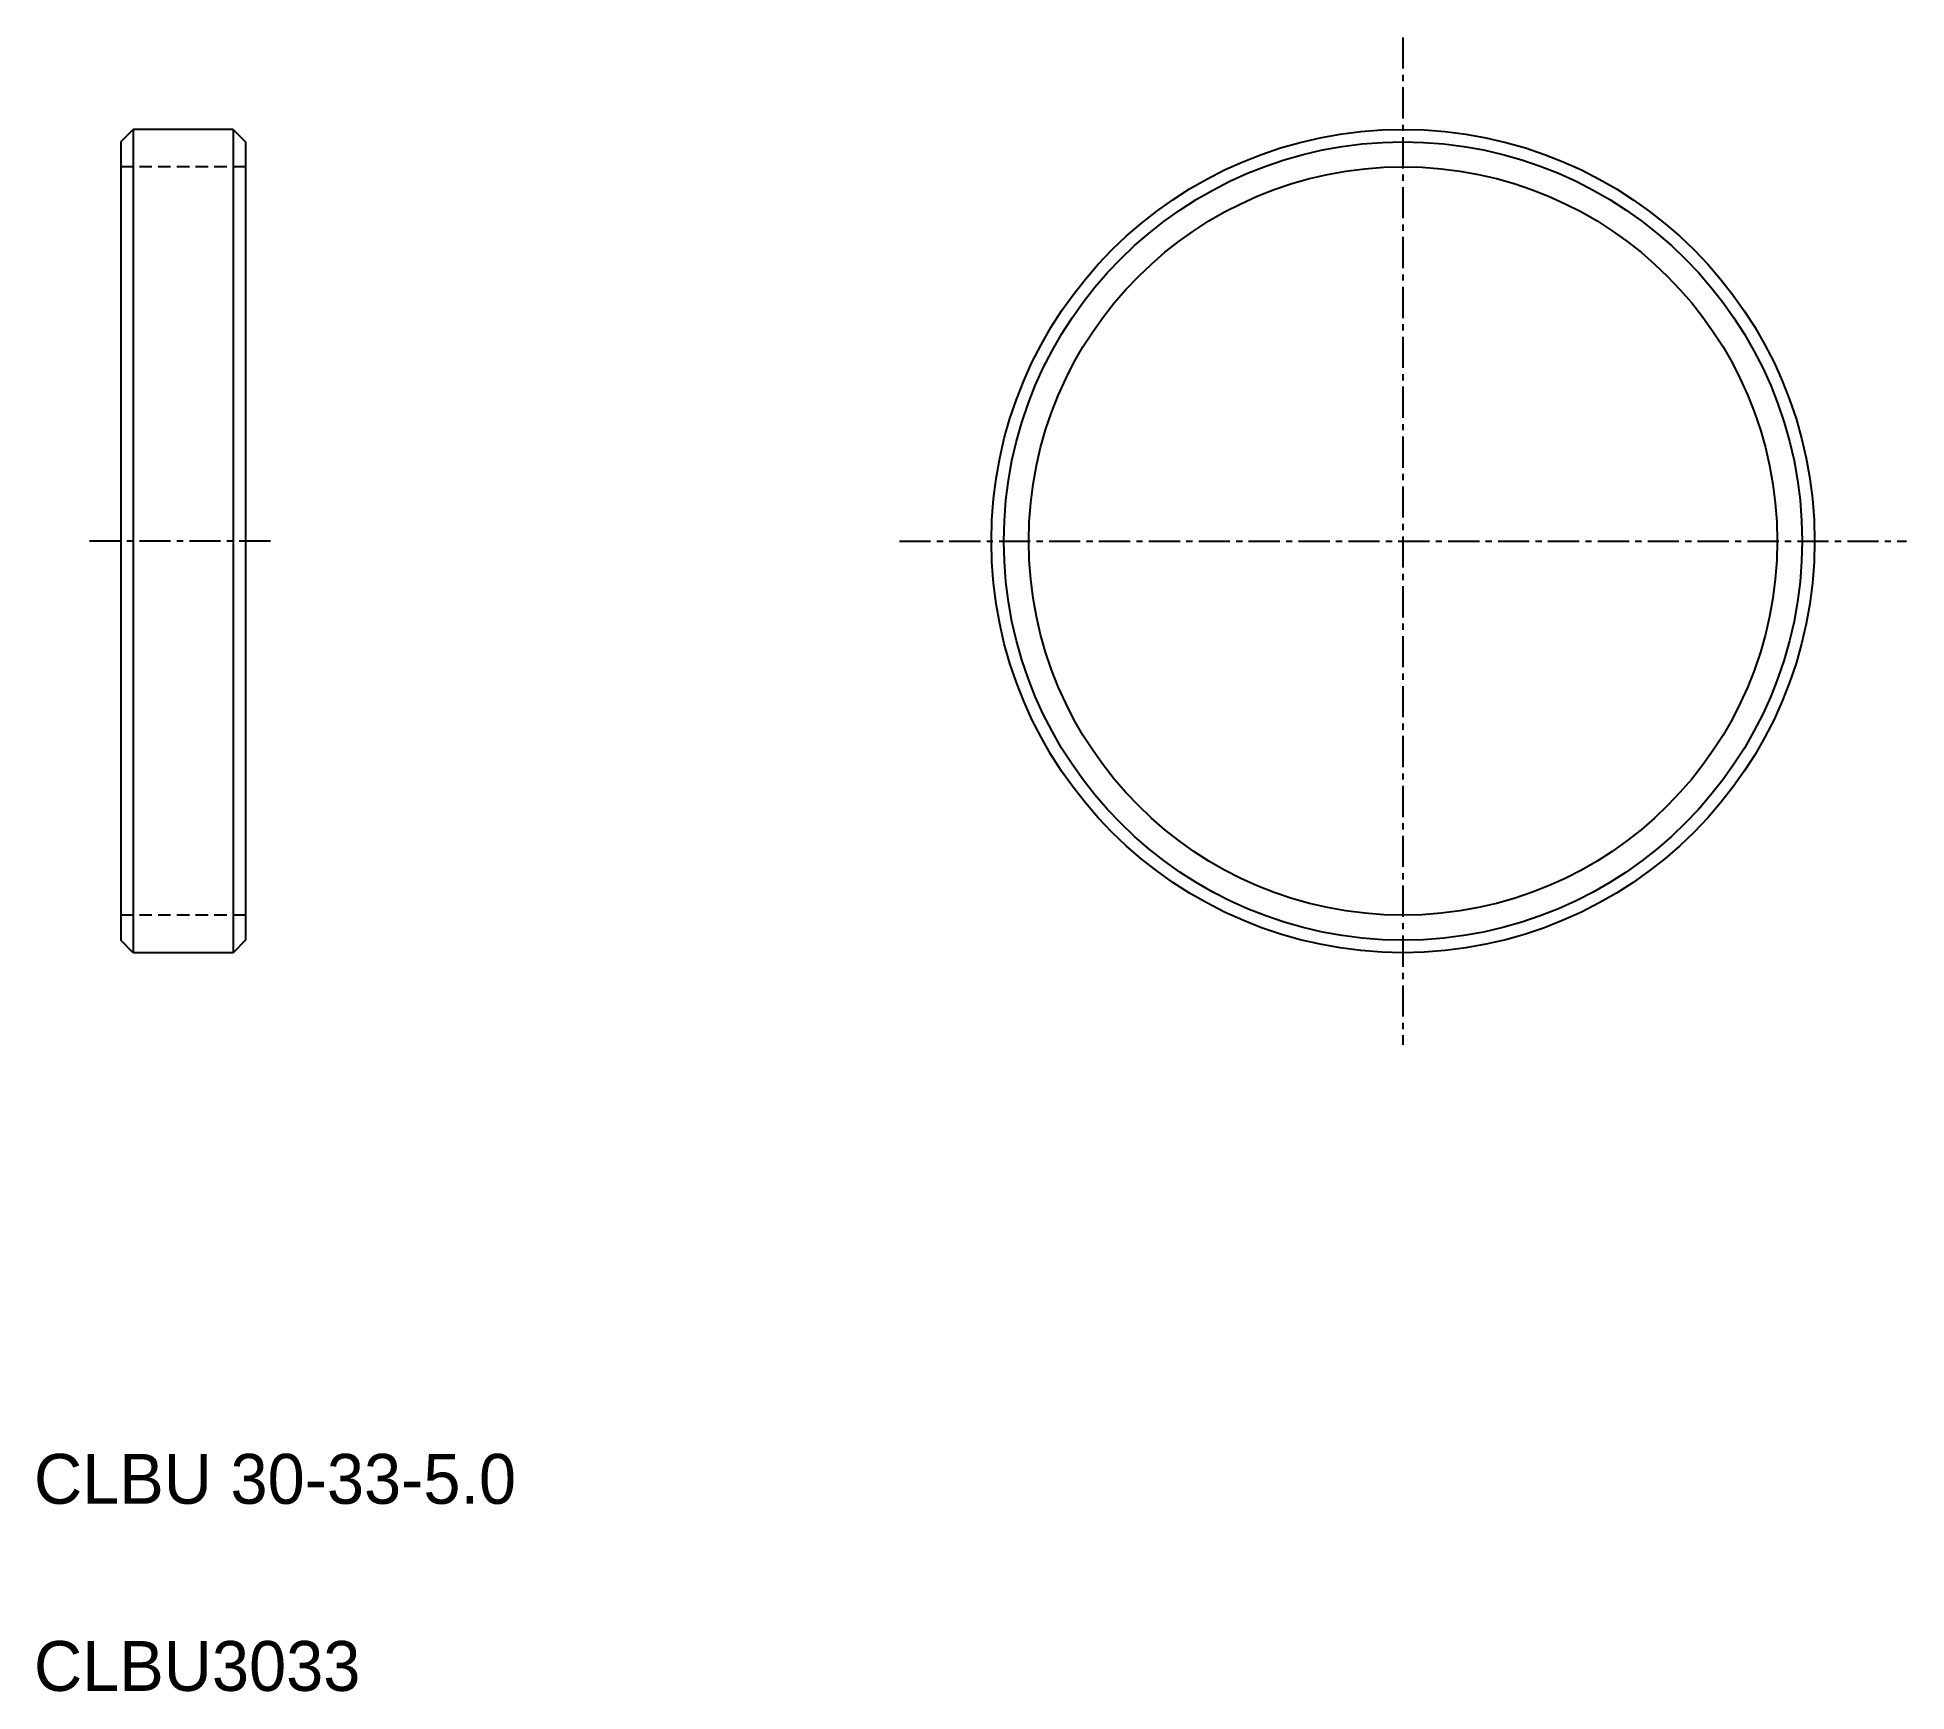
# Model space of a CAD drawing. Extents: x 159 to 234, y 83.6 to 149.9.
import ezdxf

# ---------------------------------------------------------------- set-up
doc = ezdxf.new("R2010")
doc.units = 0
doc.linetypes.add('CENTER', pattern=[2, 1.25, -0.25, 0.25, -0.25])
doc.linetypes.add('DASHED', pattern=[0.75, 0.5, -0.25])
doc.layers.get('0').update_dxf_attribs({"linetype": 'CONTINUOUS'})
doc.layers.add('CENTER', color=1, linetype='CENTER')

msp = doc.modelspace()

# ---------------------------------------------------------------- linework, layer by layer
at = {"color": 7, "linetype": 'CONTINUOUS'}
for p, q in [((162.387, 145.722), (162.887, 146.222)), ((162.887, 146.222), (162.887, 113.222)), ((166.887, 146.222), (162.887, 146.222)), ((164.887, 146.222), (164.887, 146.222)), ((165.887, 146.222), (165.887, 146.222)), ((166.887, 146.222), (166.887, 113.222)), ((166.887, 146.222), (167.387, 145.722)), ((162.387, 145.722), (162.387, 113.722)), ((167.387, 145.722), (167.387, 113.722)), ((162.887, 113.222), (162.387, 113.722)), ((166.887, 113.222), (162.887, 113.222)), ((167.387, 113.722), (166.887, 113.222))]:
    msp.add_line(p, q, dxfattribs=at)
at = {"color": 3, "linetype": 'DASHED'}
for p, q in [((167.387, 144.722), (162.387, 144.722)), ((167.387, 114.722), (162.387, 114.722))]:
    msp.add_line(p, q, dxfattribs=at)
at = {"color": 7, "linetype": 'CONTINUOUS'}
for radius in [16.5, 16, 15]:
    msp.add_circle((213.786, 129.722), radius, dxfattribs=at)
at = {"layer": 'CENTER', "color": 1, "linetype": 'CENTER'}
for p, q in [((213.786, 149.91), (213.786, 109.534)), ((168.387, 129.722), (160.919, 129.722)), ((193.598, 129.722), (233.974, 129.722))]:
    msp.add_line(p, q, dxfattribs=at)

# ---------------------------------------------------------------- texts
at = {"color": 7, "linetype": 'CONTINUOUS'}
for s, p in [('CLBU 30-33-5.0', (158.909, 91.131)), ('CLBU3033', (158.909, 83.631))]:
    msp.add_text(s, height=2, dxfattribs=at).set_placement(p)

doc.saveas('drawing.dxf')
